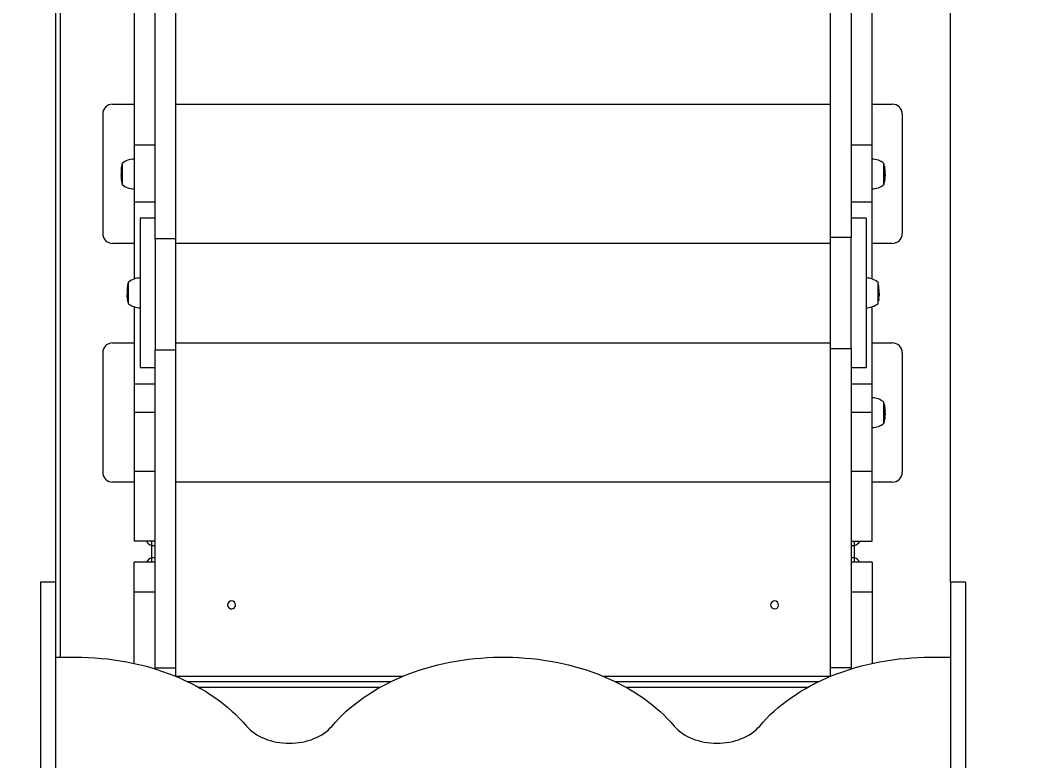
# Model space of a CAD drawing. Header units: millimetres. Extents: x -8113 to 7554, y -5964 to 7452.
# Drawn here: x 2229 to 3254, y 363 to 1107 of the extents above; entities that cross this region are included whole.
import ezdxf

# ---------------------------------------------------------------- set-up
doc = ezdxf.new("R2010")
doc.units = ezdxf.units.MM
for name, color, linetype in [('DIKOM_ОБЪЕКТ', 7, 'Continuous'), ('DIKOM_РАЗМЕР_ЗОНА', 7, 'Continuous'), ('DIKOM_РАЗМЕР_ОБЪЕКТА', 7, 'Continuous')]:
    doc.layers.add(name, color=color, linetype=linetype)
doc.styles.add('style1', font='arial.ttf', dxfattribs={"width": 0.8})
doc.dimstyles.new('1-50', dxfattribs={"dimtxt": 300, "dimasz": 200, "dimexe": 100, "dimexo": 0, "dimgap": 100, "dimtad": 1, "dimtxsty": 'style1', "dimcen": 200, "dimclrd": 7, "dimclre": 7, "dimclrt": 7, "dimadec": 1, "dimazin": 2, "dimtfac": 1, "dimtmove": 0, "dimatfit": 2, "dimfxl": 0, "dimlwd": 25, "dimlwe": 18, "dimarcsym": 0})

# ---------------------------------------------------------------- blocks, each defined once
blk = doc.blocks.new('*D0')
at = {"layer": 'Defpoints', "color": 0, "transparency": 16777216}
for p in [(6054.1, 1970.8), (-4445.9, 381.6), (6054.1, -5178.4)]:
    blk.add_point(p, dxfattribs=at)
at = {"layer": 'DIKOM_РАЗМЕР_ОБЪЕКТА', "color": 7, "lineweight": 18, "transparency": 16777216}
for p, q in [((6054.1, 1970.8), (6054.1, -5278.4)), ((-4445.9, 381.6), (-4445.9, -5278.4))]:
    blk.add_line(p, q, dxfattribs=at)
at = {"layer": 'DIKOM_РАЗМЕР_ОБЪЕКТА', "color": 7, "lineweight": 25, "transparency": 16777216}
blk.add_line((-4245.9, -5178.4), (5854.1, -5178.4), dxfattribs=at)
at = {"layer": 'DIKOM_РАЗМЕР_ОБЪЕКТА', "color": 7, "transparency": 16777216}
for points in [[(-4245.9, -5145), (-4245.9, -5211.7), (-4445.9, -5178.4)], [(5854.1, -5145), (5854.1, -5211.7), (6054.1, -5178.4)]]:
    blk.add_solid(points, dxfattribs=at)
at = {"layer": 'DIKOM_РАЗМЕР_ОБЪЕКТА', "color": 7, "transparency": 16777216, "insert": (804.1, -4925.2), "char_height": 300, "attachment_point": 5, "style": 'style1'}
blk.add_mtext('10500', dxfattribs=at)
blk = doc.blocks.new('*D2')
at = {"layer": 'Defpoints', "color": 0, "transparency": 16777216}
for p in [(7554.1, 1504.9), (-6445.9, -5.3), (7554.1, -5864.3)]:
    blk.add_point(p, dxfattribs=at)
at = {"layer": 'DIKOM_РАЗМЕР_ЗОНА', "color": 7, "lineweight": 18, "transparency": 16777216}
for p, q in [((7554.1, 1504.9), (7554.1, -5964.3)), ((-6445.9, -5.3), (-6445.9, -5964.3))]:
    blk.add_line(p, q, dxfattribs=at)
at = {"layer": 'DIKOM_РАЗМЕР_ЗОНА', "color": 7, "lineweight": 25, "transparency": 16777216}
blk.add_line((-6245.9, -5864.3), (7354.1, -5864.3), dxfattribs=at)
at = {"layer": 'DIKOM_РАЗМЕР_ЗОНА', "color": 7, "transparency": 16777216}
for points in [[(-6245.9, -5830.9), (-6245.9, -5897.6), (-6445.9, -5864.3)], [(7354.1, -5830.9), (7354.1, -5897.6), (7554.1, -5864.3)]]:
    blk.add_solid(points, dxfattribs=at)
at = {"layer": 'DIKOM_РАЗМЕР_ЗОНА', "color": 7, "transparency": 16777216, "insert": (554.1, -5611.1), "char_height": 300, "attachment_point": 5, "style": 'style1'}
blk.add_mtext('14000', dxfattribs=at)

msp = doc.modelspace()

# ---------------------------------------------------------------- linework, layer by layer
at = {"layer": 'DIKOM_ОБЪЕКТ', "color": 7, "linetype": 'Continuous', "lineweight": 15}
for p, q in [((2264.08, 1927.707), (2264.08, 542.615)), ((2269.08, 467.176), (2269.08, 1927.707)), ((3164.08, 542.615), (3164.08, 1927.707)), ((2343.08, 1165.032), (2343.08, 981.826)), ((3085.08, 981.826), (3085.08, 1165.032)), ((2364.08, 887.805), (2364.08, 1134.647)), ((2385.08, 887.805), (2385.08, 1134.647)), ((3043.08, 1134.649), (3043.08, 889.262)), ((3064.08, 1134.649), (3064.08, 889.262)), ((2321.458, 1023.159), (2343.08, 1023.159)), ((2385.08, 1023.159), (3043.08, 1023.159)), ((3085.08, 1023.159), (3105.457, 1023.159)), ((2311.458, 1013.159), (2311.458, 893.159)), ((3115.457, 1013.159), (3115.457, 893.159)), ((2364.08, 981.826), (2343.08, 981.826)), ((2343.08, 981.826), (2343.08, 925.032)), ((3085.08, 981.826), (3064.08, 981.826)), ((3085.08, 925.032), (3085.08, 981.826)), ((2331.08, 963.777), (2331.08, 953.043)), ((3097.08, 942.177), (3097.08, 963.777)), ((2330.027, 954.452), (2330.027, 954.218)), ((2330.027, 954.218), (2330.027, 954.118)), ((2330.027, 953.927), (2330.027, 953.125)), ((2330.19, 957.887), (2330.155, 957.432)), ((2330.155, 957.432), (2330.158, 957.422)), ((2330.183, 957.869), (2330.189, 957.869)), ((2330.186, 957.877), (2330.19, 957.887)), ((2330.285, 958.877), (2330.231, 958.342)), ((2330.24, 958.43), (2330.274, 958.961)), ((2330.274, 958.961), (2330.295, 958.961)), ((2330.337, 959.336), (2330.285, 958.877)), ((2330.3, 959.124), (2330.301, 959.134)), ((2330.3, 959.124), (2330.58, 959.124)), ((2330.301, 959.134), (2330.58, 959.134)), ((2330.314, 959.318), (2330.394, 959.798)), ((2330.314, 959.318), (2330.58, 959.318)), ((2330.402, 959.867), (2330.337, 959.336)), ((2330.468, 960.341), (2330.463, 960.332)), ((2330.536, 960.796), (2330.468, 960.341)), ((2330.54, 960.786), (2330.536, 960.796)), ((3098.065, 956.832), (3097.58, 956.832)), ((3097.616, 960.797), (3097.62, 960.786)), ((3097.708, 960.167), (3097.616, 960.797)), ((3097.624, 960.776), (3097.619, 960.776)), ((3097.624, 960.776), (3097.689, 960.339)), ((3097.701, 960.339), (3097.683, 960.339)), ((3097.702, 960.33), (3097.684, 960.33)), ((3097.697, 960.332), (3097.701, 960.339)), ((3097.701, 960.339), (3097.702, 960.33)), ((3097.702, 960.33), (3097.754, 959.896)), ((3097.812, 959.525), (3097.708, 960.167)), ((3097.94, 958.142), (3097.9, 958.742)), ((3097.931, 958.321), (3097.976, 957.899)), ((3097.998, 957.434), (3097.94, 958.142)), ((3097.976, 957.899), (3097.96, 957.899)), ((3097.977, 957.885), (3097.961, 957.885)), ((3097.97, 957.867), (3097.963, 957.867)), ((3097.97, 957.867), (3098.004, 957.428)), ((3097.977, 957.885), (3097.974, 957.877)), ((3097.976, 957.899), (3097.977, 957.885)), ((3098.002, 957.422), (3097.998, 957.434)), ((3098.132, 954.058), (3098.132, 953.896)), ((3098.133, 954.128), (3098.133, 954.452)), ((3098.133, 953.799), (3098.133, 953.913)), ((3098.133, 952.75), (3098.133, 953.799)), ((2330.027, 953.125), (2330.027, 952.736)), ((2330.027, 952.448), (2330.027, 951.503)), ((2330.028, 951.51), (2330.028, 951.479)), ((2330.034, 950.785), (2330.032, 950.975)), ((2330.034, 950.788), (2330.047, 950.788)), ((2330.034, 950.785), (2330.047, 950.785)), ((2330.046, 950.796), (2330.059, 950.341)), ((2330.087, 949.513), (2330.094, 949.523)), ((2330.094, 949.523), (2330.119, 949.069)), ((2330.119, 949.069), (2330.122, 949.059)), ((2330.319, 946.698), (2330.415, 945.93)), ((2330.325, 946.745), (2330.491, 945.478)), ((2330.415, 945.93), (2330.422, 945.914)), ((2330.491, 945.478), (2330.495, 945.468)), ((2331.08, 953.043), (2331.08, 942.177)), ((3097.661, 945.479), (3097.822, 946.694)), ((3097.665, 945.468), (3097.661, 945.479)), ((3097.729, 945.915), (3097.669, 945.458)), ((3097.719, 945.915), (3097.744, 945.915)), ((3097.738, 945.931), (3097.833, 946.684)), ((3097.744, 945.915), (3097.738, 945.931)), ((3098.034, 949.07), (3098.06, 949.525)), ((3098.038, 949.059), (3098.034, 949.07)), ((3098.066, 949.503), (3098.042, 949.064)), ((3098.066, 949.503), (3098.059, 949.503)), ((3098.095, 950.343), (3098.109, 950.797)), ((3098.114, 950.776), (3098.101, 950.322)), ((3098.114, 950.776), (3098.108, 950.776)), ((3098.126, 950.787), (3098.109, 950.787)), ((3098.126, 950.784), (3098.109, 950.784)), ((3098.132, 951.38), (3098.131, 951.207)), ((3098.132, 951.719), (3098.132, 951.38)), ((3098.133, 951.502), (3098.133, 952.451)), ((2343.08, 925.032), (2364.08, 925.032)), ((2343.08, 925.032), (2343.08, 847.384)), ((3064.08, 925.032), (3085.08, 925.032)), ((3085.08, 847.384), (3085.08, 925.032)), ((2364.08, 908.429), (2349.08, 908.429)), ((2349.08, 908.429), (2349.08, 758.429)), ((3079.08, 908.429), (3064.08, 908.429)), ((3079.08, 908.429), (3079.08, 758.429)), ((2343.08, 883.159), (2321.458, 883.159)), ((2385.08, 887.805), (2364.08, 887.805)), ((2364.08, 887.805), (2364.08, 776.131)), ((2385.08, 776.131), (2385.08, 887.805)), ((3043.08, 883.159), (2385.08, 883.159)), ((3064.08, 889.262), (3043.08, 889.262)), ((3043.08, 889.262), (3043.08, 777.555)), ((3064.08, 777.555), (3064.08, 889.262)), ((3105.457, 883.159), (3085.08, 883.159)), ((2337.08, 844.229), (2337.08, 835.951)), ((3091.08, 822.629), (3091.08, 844.229)), ((3091.708, 840.845), (3091.616, 841.458)), ((2336.027, 834.903), (2336.027, 834.817)), ((2336.027, 834.817), (2336.027, 834.611)), ((2336.027, 834.611), (2336.027, 833.915)), ((2336.027, 833.936), (2336.027, 833.212)), ((2336.027, 833.212), (2336.027, 832.006)), ((2336.028, 832.019), (2336.028, 831.84)), ((2336.034, 831.393), (2336.055, 831.393)), ((2336.069, 836.765), (2336.037, 836.765)), ((2336.046, 831.679), (2336.059, 831.237)), ((2336.053, 830.8), (2336.051, 830.862)), ((2336.094, 830.441), (2336.119, 830)), ((2336.19, 838.574), (2336.155, 838.132)), ((2336.155, 838.132), (2336.156, 837.999)), ((2336.189, 838.467), (2336.19, 838.574)), ((2336.337, 839.983), (2336.285, 839.537)), ((2337.08, 835.951), (2337.08, 822.628)), ((3091.94, 838.876), (3091.927, 838.929)), ((3091.998, 838.187), (3091.94, 838.876)), ((3091.976, 838.521), (3091.977, 838.507)), ((3092, 838), (3091.998, 838.187)), ((3092.034, 830.055), (3092.06, 830.497)), ((3092.095, 831.292), (3092.109, 831.734)), ((3092.114, 830.917), (3092.109, 830.756)), ((3092.133, 834.759), (3092.133, 834.903)), ((3092.133, 834.51), (3092.133, 834.759)), ((3092.133, 833.562), (3092.133, 834.51)), ((3092.133, 833.218), (3092.133, 833.562)), ((3092.133, 831.98), (3092.133, 832.571)), ((3092.133, 831.954), (3092.133, 831.98)), ((2336.126, 829.182), (2336.1, 829.624)), ((2336.119, 830), (2336.124, 829.399)), ((2336.319, 827.601), (2336.416, 826.854)), ((2336.343, 827.601), (2336.319, 827.601)), ((2336.325, 827.74), (2336.491, 826.508)), ((2336.422, 826.228), (2336.327, 826.96)), ((2336.416, 826.854), (2336.422, 826.228)), ((2336.444, 826.854), (2336.416, 826.854)), ((2336.499, 825.691), (2336.426, 826.228)), ((2336.491, 826.508), (2336.499, 825.691)), ((3091.661, 826.563), (3091.822, 827.744)), ((3091.669, 825.746), (3091.661, 826.563)), ((3091.742, 826.283), (3091.669, 825.746)), ((3091.738, 826.91), (3091.708, 826.91)), ((3091.738, 826.91), (3091.833, 827.642)), ((3091.744, 826.283), (3091.738, 826.91)), ((3091.841, 827.03), (3091.744, 826.283)), ((3091.808, 827.642), (3091.833, 827.642)), ((3092.039, 829.399), (3092.034, 830.055)), ((3092.066, 829.679), (3092.041, 829.237)), ((2343.08, 819.473), (2343.08, 741.826)), ((3085.08, 741.826), (3085.08, 819.473)), ((2321.458, 783.159), (2343.08, 783.159)), ((2385.08, 783.159), (3043.08, 783.159)), ((3085.08, 783.159), (3105.457, 783.159)), ((2311.458, 773.159), (2311.458, 653.159)), ((2364.08, 776.131), (2385.08, 776.131)), ((2364.08, 456.276), (2364.08, 776.131)), ((2385.08, 456.276), (2385.08, 776.131)), ((3043.08, 777.555), (3064.08, 777.555)), ((3043.08, 777.555), (3043.08, 456.28)), ((3064.08, 777.555), (3064.08, 456.28)), ((3115.457, 773.159), (3115.457, 653.159)), ((2349.08, 758.429), (2364.08, 758.429)), ((3064.08, 758.429), (3079.08, 758.429)), ((2364.08, 741.826), (2343.08, 741.826)), ((2343.08, 741.826), (2343.08, 713.429)), ((3085.08, 741.826), (3064.08, 741.826)), ((3085.08, 713.429), (3085.08, 741.826)), ((3097.08, 702.177), (3097.08, 723.777)), ((3097.616, 720.797), (3097.62, 720.786)), ((3097.708, 720.167), (3097.616, 720.797)), ((3097.624, 720.776), (3097.619, 720.776)), ((3097.624, 720.776), (3097.689, 720.339)), ((3097.701, 720.339), (3097.683, 720.339)), ((3097.702, 720.33), (3097.684, 720.33)), ((3097.697, 720.332), (3097.701, 720.339)), ((3097.701, 720.339), (3097.702, 720.33)), ((3097.702, 720.33), (3097.754, 719.896)), ((3097.812, 719.525), (3097.708, 720.167)), ((3097.94, 718.142), (3097.9, 718.742)), ((3097.931, 718.321), (3097.976, 717.899)), ((3097.998, 717.434), (3097.94, 718.142)), ((3097.976, 717.899), (3097.96, 717.899)), ((3097.977, 717.885), (3097.961, 717.885)), ((3097.97, 717.867), (3097.963, 717.867)), ((3097.97, 717.867), (3098.004, 717.428)), ((3097.977, 717.885), (3097.974, 717.877)), ((3097.976, 717.899), (3097.977, 717.885)), ((3098.002, 717.422), (3097.998, 717.434)), ((2343.08, 713.429), (2364.08, 713.429)), ((2343.08, 713.429), (2343.08, 653.698)), ((3064.08, 713.429), (3085.08, 713.429)), ((3085.08, 653.698), (3085.08, 713.429)), ((3098.065, 716.832), (3097.58, 716.832)), ((3098.034, 709.07), (3098.06, 709.525)), ((3098.038, 709.059), (3098.034, 709.07)), ((3098.066, 709.503), (3098.042, 709.064)), ((3098.066, 709.503), (3098.059, 709.503)), ((3098.095, 710.343), (3098.109, 710.798)), ((3098.114, 710.776), (3098.101, 710.322)), ((3098.114, 710.776), (3098.108, 710.776)), ((3098.126, 710.787), (3098.109, 710.787)), ((3098.126, 710.783), (3098.109, 710.783)), ((3098.132, 711.38), (3098.131, 711.207)), ((3098.132, 714.058), (3098.132, 713.896)), ((3098.132, 711.719), (3098.132, 711.38)), ((3098.133, 714.128), (3098.133, 714.452)), ((3098.133, 713.799), (3098.133, 713.913)), ((3098.133, 712.75), (3098.133, 713.799)), ((3098.133, 711.502), (3098.133, 712.451)), ((3097.661, 705.479), (3097.822, 706.694)), ((3097.665, 705.468), (3097.661, 705.479)), ((3097.729, 705.915), (3097.669, 705.458)), ((3097.719, 705.915), (3097.744, 705.915)), ((3097.738, 705.931), (3097.833, 706.684)), ((3097.744, 705.915), (3097.738, 705.931)), ((2364.08, 653.698), (2343.08, 653.698)), ((2343.08, 653.698), (2343.08, 583.698)), ((3085.08, 653.698), (3064.08, 653.698)), ((3085.08, 583.698), (3085.08, 653.698)), ((2343.08, 643.159), (2321.458, 643.159)), ((3043.08, 643.159), (2385.08, 643.159)), ((3105.457, 643.159), (3085.08, 643.159)), ((2364.08, 583.698), (2343.08, 583.698)), ((2360.703, 583.694), (2360.703, 579.159)), ((2360.703, 579.159), (2360.703, 567.159)), ((2364.08, 579.159), (2360.703, 579.159)), ((3064.08, 583.698), (3085.08, 583.698)), ((3067.457, 579.159), (3064.08, 579.159)), ((3067.457, 579.159), (3067.457, 583.694)), ((3067.457, 567.159), (3067.457, 579.159)), ((2360.703, 567.159), (2360.703, 562.707)), ((2362.702, 567.159), (2360.703, 567.159)), ((2364.08, 567.159), (2362.702, 567.159)), ((3065.457, 567.159), (3064.08, 567.159)), ((3067.457, 567.159), (3065.457, 567.159)), ((3067.457, 562.707), (3067.457, 567.159)), ((2364.08, 562.707), (2343.08, 562.707)), ((2343.08, 532.707), (2343.08, 562.707)), ((2355.533, 562.707), (2355.08, 562.707)), ((3085.08, 562.707), (3064.08, 562.707)), ((3073.08, 562.707), (3072.627, 562.707)), ((3085.08, 562.707), (3085.08, 532.707)), ((2264.08, 542.615), (2249.08, 542.615)), ((2249.08, 542.615), (2249.08, 542.613)), ((2264.08, 542.613), (2249.08, 542.613)), ((2249.08, 542.613), (2249.08, 313.515)), ((2264.08, 542.615), (2264.08, 542.613)), ((2264.08, 542.613), (2264.08, 313.515)), ((3179.08, 542.615), (3164.08, 542.615)), ((3164.08, 542.615), (3164.08, 542.613)), ((3179.08, 542.613), (3164.08, 542.613)), ((3164.08, 542.613), (3164.08, 313.515)), ((3179.08, 542.615), (3179.08, 542.613)), ((3179.08, 542.613), (3179.08, 313.515)), ((2343.08, 460.882), (2343.08, 532.707)), ((2343.08, 532.707), (2364.08, 532.707)), ((3064.08, 532.707), (3085.08, 532.707)), ((3085.08, 532.707), (3085.08, 460.882)), ((2264.08, 467.176), (2284.08, 467.176)), ((3144.08, 467.176), (3164.08, 467.176)), ((2385.08, 456.276), (2364.08, 456.276)), ((2364.08, 456.276), (2364.08, 455.369)), ((2385.08, 447.818), (2385.08, 456.276)), ((3064.08, 456.28), (3043.08, 456.28)), ((3043.08, 456.28), (3043.08, 447.818)), ((3064.08, 455.369), (3064.08, 456.28)), ((2612.813, 447.707), (2385.347, 447.707)), ((2396.526, 442.707), (2601.634, 442.707)), ((3042.813, 447.707), (2815.347, 447.707)), ((2826.526, 442.707), (3031.634, 442.707)), ((2590.068, 436.707), (2408.092, 436.707)), ((3020.068, 436.707), (2838.092, 436.707))]:
    msp.add_line(p, q, dxfattribs=at)
at = {"layer": 'DIKOM_ОБЪЕКТ', "color": 7, "linetype": 'Continuous', "lineweight": 15, "flags": 128}
for points in [[(2330.028, 953.262), (2330.028, 952.987), (2330.028, 952.648)], [(2330.028, 953.262), (2330.028, 953.065), (2330.028, 953.032)], [(3098.065, 956.832), (3098.069, 956.694), (3098.078, 956.405), (3098.079, 956.378)], [(3098.13, 952.589), (3098.131, 952.989), (3098.131, 953.229)], [(2330.028, 952.528), (2330.027, 952.689), (2330.028, 952.741)], [(2330.028, 952.648), (2330.027, 952.454), (2330.027, 952.453)], [(2330.028, 951.232), (2330.029, 951.145), (2330.034, 950.788)], [(2330.034, 950.788), (2330.037, 950.791), (2330.046, 950.796)], [(2330.051, 950.775), (2330.041, 950.778), (2330.034, 950.785)], [(2330.059, 950.341), (2330.049, 950.338), (2330.052, 950.331)], [(2330.145, 948.376), (2330.16, 948.231), (2330.184, 948.017), (2330.212, 947.759), (2330.247, 947.436), (2330.325, 946.745)], [(3098.06, 949.525), (3098.077, 949.52), (3098.073, 949.513)], [(3098.108, 950.331), (3098.104, 950.341), (3098.095, 950.343)], [(3098.109, 950.797), (3098.119, 950.794), (3098.126, 950.787)], [(3098.126, 950.784), (3098.123, 950.781), (3098.114, 950.776)], [(3098.132, 952.452), (3098.133, 952.438), (3098.132, 951.733)], [(2336.028, 833.48), (2336.027, 833.23), (2336.027, 833.217)], [(2336.028, 834.077), (2336.028, 833.81), (2336.028, 833.48)], [(2336.028, 834.077), (2336.028, 833.824), (2336.028, 833.784)], [(2336.028, 831.84), (2336.029, 831.663), (2336.034, 831.393)], [(2336.034, 831.253), (2336.03, 831.495), (2336.03, 831.621)], [(2336.034, 831.393), (2336.037, 831.496), (2336.046, 831.679)], [(2336.051, 830.862), (2336.041, 830.996), (2336.034, 831.253)], [(2336.069, 836.733), (2336.068, 836.745), (2336.063, 836.62), (2336.055, 836.381), (2336.046, 836.065), (2336.04, 835.836)], [(2336.059, 831.237), (2336.049, 831.092), (2336.054, 830.708)], [(2336.1, 829.624), (2336.083, 829.808), (2336.094, 830.441)], [(3092.06, 830.497), (3092.077, 830.313), (3092.066, 829.679)], [(3092.11, 830.708), (3092.104, 831.201), (3092.095, 831.292)], [(3092.109, 831.734), (3092.119, 831.6), (3092.126, 831.343)], [(3092.126, 831.203), (3092.123, 831.1), (3092.114, 830.917)], [(3092.13, 833.477), (3092.131, 833.865), (3092.131, 834.099)], [(3092.132, 832.718), (3092.133, 832.595), (3092.132, 832.1), (3092.132, 831.91)], [(2336.156, 828.964), (2336.16, 828.981), (2336.184, 828.863), (2336.213, 828.669), (2336.247, 828.39), (2336.325, 827.74)], [(2336.189, 828.541), (2336.19, 828.552), (2336.206, 828.487), (2336.226, 828.362), (2336.258, 828.114), (2336.306, 827.708), (2336.319, 827.601)], [(3091.822, 827.744), (3091.901, 828.415), (3091.941, 828.727), (3091.973, 828.936), (3092.003, 829.061), (3092.016, 828.988)], [(3091.833, 827.642), (3091.888, 828.101), (3091.918, 828.337), (3091.943, 828.506), (3091.966, 828.611), (3091.969, 828.601)], [(3098.06, 709.525), (3098.077, 709.52), (3098.073, 709.513)], [(3098.065, 716.832), (3098.069, 716.694), (3098.078, 716.405), (3098.079, 716.377)], [(3098.108, 710.331), (3098.104, 710.34), (3098.095, 710.343)], [(3098.109, 710.798), (3098.119, 710.794), (3098.126, 710.787)], [(3098.126, 710.783), (3098.123, 710.781), (3098.114, 710.776)], [(3098.13, 712.589), (3098.131, 712.989), (3098.131, 713.229)], [(3098.132, 712.452), (3098.133, 712.438), (3098.132, 711.733)], [(2284.08, 467.176), (2290.549, 467.102), (2297.012, 466.88), (2303.461, 466.511), (2309.89, 465.994), (2316.291, 465.33), (2322.659, 464.52), (2328.987, 463.565), (2335.268, 462.466), (2341.495, 461.223), (2347.661, 459.839), (2353.762, 458.315), (2359.789, 456.652), (2365.738, 454.852), (2371.601, 452.916), (2377.372, 450.848), (2383.045, 448.649), (2388.615, 446.321), (2394.076, 443.867), (2399.421, 441.289), (2404.646, 438.591), (2409.745, 435.774), (2414.712, 432.842), (2419.542, 429.798), (2424.231, 426.645), (2428.772, 423.387), (2433.163, 420.026), (2437.397, 416.567), (2441.471, 413.013), (2445.381, 409.367), (2449.121, 405.634), (2452.689, 401.818), (2456.08, 397.921)], [(2542.08, 397.921), (2545.418, 401.758), (2548.927, 405.518), (2552.603, 409.197), (2556.443, 412.791), (2560.444, 416.297), (2564.6, 419.711), (2568.907, 423.03), (2573.362, 426.25), (2577.96, 429.368), (2582.696, 432.381), (2587.565, 435.286), (2592.563, 438.079), (2597.684, 440.759), (2602.923, 443.322), (2608.275, 445.765), (2613.734, 448.087), (2619.295, 450.285), (2624.952, 452.357), (2630.699, 454.3), (2636.532, 456.112), (2642.442, 457.793), (2648.426, 459.339), (2654.476, 460.75), (2660.587, 462.024), (2666.752, 463.159), (2672.964, 464.155), (2679.219, 465.011), (2685.509, 465.726), (2691.828, 466.298), (2698.17, 466.728), (2704.527, 467.015), (2710.895, 467.158), (2717.265, 467.158), (2723.633, 467.015), (2729.99, 466.728), (2736.332, 466.298), (2742.651, 465.726), (2748.941, 465.011), (2755.196, 464.155), (2761.408, 463.159), (2767.573, 462.024), (2773.684, 460.75), (2779.734, 459.339), (2785.717, 457.793), (2791.628, 456.112), (2797.461, 454.3), (2803.208, 452.357), (2808.865, 450.285), (2814.426, 448.087), (2819.885, 445.765), (2825.237, 443.322), (2830.476, 440.759), (2835.597, 438.079), (2840.595, 435.286), (2845.464, 432.381), (2850.2, 429.368), (2854.798, 426.25), (2859.253, 423.03), (2863.56, 419.711), (2867.716, 416.297), (2871.717, 412.791), (2875.557, 409.197), (2879.233, 405.518), (2882.742, 401.758), (2886.08, 397.921)], [(2972.08, 397.921), (2975.471, 401.818), (2979.039, 405.634), (2982.779, 409.367), (2986.689, 413.013), (2990.763, 416.567), (2994.997, 420.026), (2999.388, 423.387), (3003.929, 426.645), (3008.618, 429.798), (3013.448, 432.842), (3018.415, 435.774), (3023.514, 438.591), (3028.739, 441.289), (3034.084, 443.867), (3039.545, 446.321), (3045.115, 448.649), (3050.788, 450.848), (3056.56, 452.916), (3062.422, 454.852), (3068.371, 456.652), (3074.398, 458.315), (3080.498, 459.839), (3086.665, 461.223), (3092.892, 462.466), (3099.173, 463.565), (3105.501, 464.52), (3111.869, 465.33), (3118.27, 465.994), (3124.699, 466.511), (3131.148, 466.88), (3137.611, 467.102), (3144.08, 467.176)], [(2456.08, 397.921), (2457.82, 395.993), (2459.732, 394.148), (2461.809, 392.395), (2464.042, 390.74), (2466.422, 389.191), (2468.938, 387.754), (2471.581, 386.435), (2474.339, 385.239), (2477.2, 384.172), (2480.153, 383.239), (2483.185, 382.442), (2486.283, 381.785), (2489.435, 381.271), (2492.628, 380.903), (2495.847, 380.682), (2499.08, 380.607), (2502.313, 380.682), (2505.532, 380.903), (2508.725, 381.271), (2511.877, 381.785), (2514.975, 382.442), (2518.007, 383.239), (2520.96, 384.172), (2523.821, 385.239), (2526.579, 386.435), (2529.222, 387.754), (2531.738, 389.191), (2534.118, 390.74), (2536.351, 392.395), (2538.428, 394.148), (2540.34, 395.993), (2542.08, 397.921)], [(2886.08, 397.921), (2887.82, 395.993), (2889.732, 394.148), (2891.809, 392.395), (2894.042, 390.74), (2896.422, 389.191), (2898.938, 387.754), (2901.581, 386.435), (2904.339, 385.239), (2907.2, 384.172), (2910.153, 383.239), (2913.185, 382.442), (2916.283, 381.785), (2919.435, 381.271), (2922.628, 380.903), (2925.847, 380.682), (2929.08, 380.607), (2932.313, 380.682), (2935.532, 380.903), (2938.725, 381.271), (2941.877, 381.785), (2944.975, 382.442), (2948.007, 383.239), (2950.96, 384.172), (2953.821, 385.239), (2956.579, 386.435), (2959.221, 387.754), (2961.738, 389.191), (2964.118, 390.74), (2966.351, 392.395), (2968.428, 394.148), (2970.34, 395.993), (2972.08, 397.921)]]:
    msp.add_lwpolyline(points, dxfattribs=at)
at = {"layer": 'DIKOM_ОБЪЕКТ', "color": 7, "linetype": 'Continuous', "lineweight": 15, "extrusion": (2.61157e-14, 3.36719e-15, -1)}
for centre in [(-2441.08, 519.707), (-2987.08, 519.707)]:
    msp.add_circle(centre, 4, dxfattribs=at)
at = {"layer": 'DIKOM_ОБЪЕКТ', "color": 7, "linetype": 'Continuous', "lineweight": 15}
for centre, radius, start, end in [((2321.457, 1013.159), 10, 90, 180), ((3105.457, 1013.159), 10, 0, 90), ((2371.863, 954.452), 41.836, 167.120378, 171.284247), ((2343.24, 949.3), 18.677, 90.490933, 130.621157), ((3084.92, 949.3), 18.677, 49.378843, 89.509067), ((3056.297, 954.452), 41.836, 8.715127, 12.879622), ((2364.677, 953.977), 34.651, 178.037841, 180.570979), ((2360.321, 954.234), 30.294, 178.256079, 180.656958), ((2371.863, 954.452), 41.836, 177.39809, 180), ((2567.43, 949.622), 237.454, 178.370123, 178.663504), ((2607.733, 947.91), 277.781, 178.1596, 178.503291), ((2371.863, 954.452), 41.836, 175.926854, 176.774272), ((2371.863, 954.452), 41.836, 174.662666, 175.3033), ((2371.863, 954.452), 41.836, 173.071589, 174.081441), ((2333.663, 958.507), 3.419, 169.581954, 172.356584), ((2335.133, 958.888), 4.838, 174.908542, 177.09547), ((2371.863, 954.452), 41.836, 171.915759, 172.558027), ((3056.297, 954.452), 41.836, 7.483064, 8.084695), ((3056.297, 954.452), 41.836, 5.888969, 6.968903), ((3056.297, 954.452), 41.836, 4.697738, 5.309814), ((3056.297, 954.452), 41.836, 3.271424, 4.073387), ((3196.005, 958.668), 97.959, 181.128877, 182.049163), ((3056.297, 954.452), 41.836, 0, 2.64345), ((3148.714, 957.02), 50.632, 180.882974, 182.096992), ((3016.773, 953.011), 81.364, 0.614546, 1.517137), ((3055.105, 954.004), 43.026, 359.584127, 1.549666), ((2815.522, 952.324), 282.611, 359.877202, 0.237953), ((2371.863, 951.502), 41.836, 180, 180.368923), ((2371.863, 951.502), 41.836, 181.60238, 182.72417), ((2371.863, 951.502), 41.836, 183.349378, 184.309381), ((2144.222, 926.404), 187.2, 6.223518, 6.601175), ((2371.863, 951.502), 41.836, 184.928941, 187.669969), ((2371.863, 951.502), 41.836, 188.300333, 192.879622), ((3056.297, 951.502), 41.836, 347.120378, 351.699581), ((3056.297, 951.502), 41.836, 352.331097, 355.097361), ((3170.301, 939.34), 72.852, 172.853221, 174.206507), ((3129.66, 943.64), 31.972, 172.266474, 174.53545), ((3084.571, 949.415), 13.484, 353.436009, 355.589422), ((3056.297, 951.502), 41.836, 355.748015, 356.649986), ((3056.297, 951.502), 41.836, 357.274575, 358.395866), ((2994.472, 951.897), 103.661, 359.36815, 0.382482), ((3056.297, 951.502), 41.836, 359.595723, 0), ((2343.24, 956.654), 18.677, 229.378843, 269.509067), ((3084.92, 956.654), 18.677, 270.490933, 310.621157), ((2321.457, 893.159), 10, 180, 270), ((3105.457, 893.159), 10, 270, 0), ((2377.863, 834.903), 41.836, 171.631775, 173.011677), ((2377.863, 834.903), 41.836, 170.989885, 171.631775), ((2377.863, 834.903), 41.836, 167.120378, 170.989885), ((2349.24, 829.752), 18.677, 90.490933, 130.621157), ((3078.92, 829.752), 18.677, 49.378843, 89.509067), ((3050.297, 834.903), 41.836, 9.018156, 12.879622), ((3050.297, 834.903), 41.836, 5.523889, 8.04445), ((2377.863, 834.903), 41.836, 178.504989, 180), ((2375.418, 834.679), 39.392, 178.170837, 180.475487), ((2374.372, 834.821), 38.345, 178.484264, 180.441492), ((2377.863, 831.954), 41.836, 180.663895, 181.064254), ((2377.863, 831.954), 41.836, 181.704716, 182.857045), ((2390.172, 834.731), 54.138, 177.447763, 178.724687), ((2377.863, 834.903), 41.836, 177.579416, 178.212089), ((2377.863, 834.903), 41.836, 175.756406, 176.957113), ((2377.863, 834.903), 41.836, 173.826237, 175.114505), ((2354.109, 837.856), 17.9, 174.209083, 175.097714), ((3050.297, 834.903), 41.836, 4.886169, 4.978309), ((3050.297, 834.903), 41.836, 3.187047, 4.245159), ((3026.622, 834.494), 65.503, 1.310306, 2.416615), ((3050.252, 835.149), 41.871, 1.028103, 2.310486), ((3050.297, 834.903), 41.836, 0, 2.583947), ((3021.082, 834.073), 71.052, 0.443625, 1.547435), ((3044.996, 834.67), 47.136, 359.707031, 1.495417), ((2940.871, 832.669), 151.261, 359.480813, 0.305981), ((2696.077, 833.027), 396.056, 359.896267, 0.201006), ((2377.863, 831.954), 41.836, 183.500748, 184.824564), ((2346.991, 829.341), 10.855, 182.333321, 186.517452), ((2356.721, 829.716), 20.58, 183.563143, 187.695266), ((2377.863, 831.954), 41.836, 188.591601, 192.879622), ((2349.24, 837.105), 18.677, 229.378843, 269.509067), ((3078.92, 837.105), 18.677, 270.490933, 310.621157), ((3050.297, 831.954), 41.836, 347.120378, 351.4115), ((3050.297, 831.954), 41.836, 351.4115, 352.375573), ((3070.201, 829.811), 21.818, 352.675684, 356.522982), ((3065.572, 830.472), 26.489, 353.845719, 356.65048), ((3050.297, 831.954), 41.836, 354.91522, 356.499543), ((2321.457, 773.159), 10, 90, 180), ((3105.457, 773.159), 10, 0, 90), ((3084.92, 709.3), 18.677, 49.378843, 89.509067), ((3056.297, 714.452), 41.836, 8.715127, 12.879622), ((3056.297, 714.452), 41.836, 7.483064, 8.084695), ((3056.297, 714.452), 41.836, 5.888969, 6.968903), ((3056.297, 714.452), 41.836, 4.697738, 5.309814), ((3056.297, 714.452), 41.836, 3.271424, 4.073387), ((3056.297, 711.502), 41.836, 352.331097, 355.097361), ((3170.668, 699.298), 73.22, 172.85657, 174.203028), ((3129.707, 703.635), 32.019, 172.268793, 174.534697), ((3165.19, 700.661), 67.617, 173.447108, 173.817336), ((3056.297, 711.502), 41.836, 355.748015, 356.649986), ((3195.724, 718.66), 97.678, 181.128032, 182.050748), ((3056.297, 711.502), 41.836, 357.274575, 358.395866), ((3056.297, 714.452), 41.836, 0, 2.64345), ((3148.6, 717.017), 50.518, 180.882366, 182.098677), ((3016.605, 713.008), 81.532, 0.615544, 1.516235), ((3055.12, 714.004), 43.012, 359.584271, 1.549873), ((2994.436, 711.897), 103.697, 359.368339, 0.382284), ((2815.436, 712.324), 282.697, 359.87725, 0.237901), ((3056.297, 711.502), 41.836, 359.595723, 0), ((3084.92, 716.654), 18.677, 270.490933, 310.621157), ((3056.297, 711.502), 41.836, 347.120378, 351.699581), ((2321.457, 653.159), 10, 180, 270), ((3105.457, 653.159), 10, 270, 0), ((2362.702, 587.159), 8, 205.628856, 255.522471), ((3065.457, 587.159), 8, 284.477529, 334.371144), ((2362.702, 559.159), 8, 104.477529, 153.666556), ((3065.457, 559.159), 8, 26.333444, 75.522471), ((2441.08, 519.708), 4, 70.925904, 3.704587)]:
    msp.add_arc(centre, radius, start, end, dxfattribs=at)

# ---------------------------------------------------------------- dimensions: what is measured, and where the dimension line sits
at = {"layer": 'DIKOM_РАЗМЕР_ЗОНА'}
dim = msp.add_linear_dim(base=(7554.078, -5864.277), p1=(-6445.92, -5.293), p2=(7554.078, 1504.936), dimstyle='1-50', dxfattribs=at)
dim.commit()
dim.dimension.update_dxf_attribs({"geometry": '*D2', "text_midpoint": (554.079, -5864.277), "dimtype": 160})
at = {"layer": 'DIKOM_РАЗМЕР_ОБЪЕКТА'}
dim = msp.add_linear_dim(base=(6054.078, -5178.381), p1=(-4445.92, 381.649), p2=(6054.078, 1970.79), text='10500', dimstyle='1-50', dxfattribs=at)
dim.commit()
dim.dimension.update_dxf_attribs({"geometry": '*D0', "text_midpoint": (804.079, -5178.381), "dimtype": 160})

doc.saveas('drawing.dxf')
